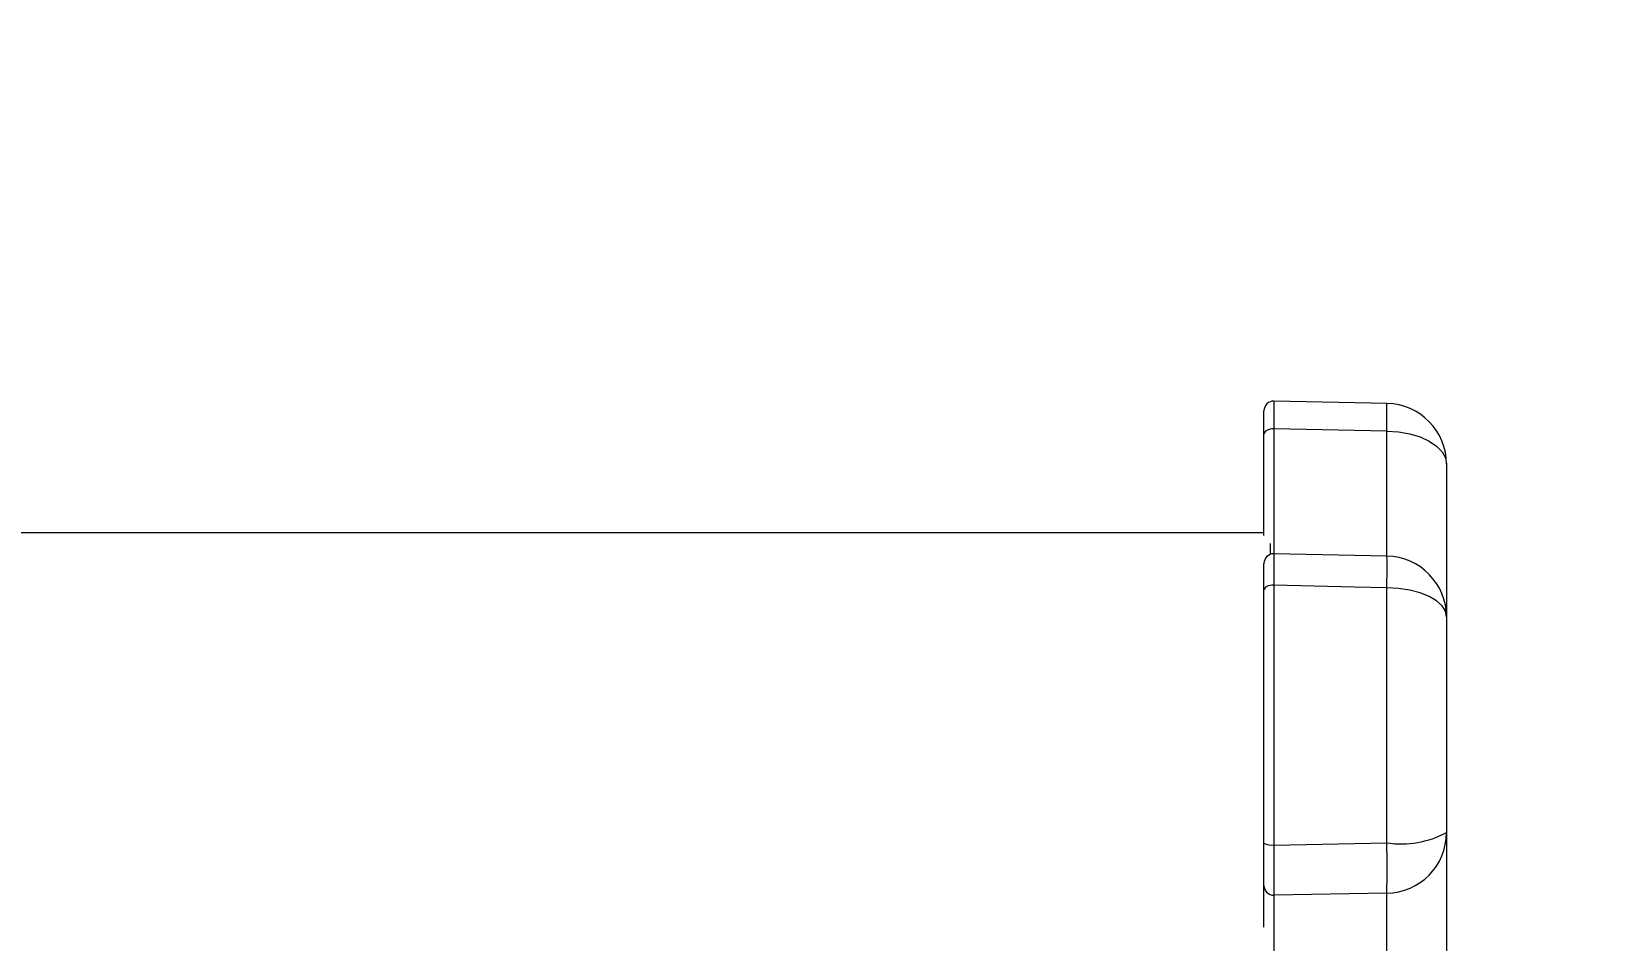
# Model space of a CAD drawing. Extents: x -382 to 1420, y -377 to 265.
# Drawn here: x 234.067 to 237.295, y -167.298 to -165.432 of the extents above; entities that cross this region are included whole.
import ezdxf
from ezdxf import colors
from ezdxf.entities.mleader import LeaderData, LeaderLine
from ezdxf.math import Vec2, Vec3

# ---------------------------------------------------------------- set-up
doc = ezdxf.new("R2010")
doc.units = 0
doc.header["$MEASUREMENT"] = 0
for name, color, linetype in [('AV-Anno-Iden', 154, 'CONTINUOUS'), ('AV-Detl-Obje-Mont', 232, 'CONTINUOUS'), ('AV-Elev-Dims', 14, 'CONTINUOUS')]:
    doc.layers.add(name, color=color, linetype=linetype)
doc.styles.get("Standard").update_dxf_attribs({"font": 'arial.ttf'})

# ---------------------------------------------------------------- blocks, each defined once
blk = doc.blocks.new('A$C429A2651')
at = {"layer": 'AV-Detl-Obje-Mont', "linetype": 'Continuous', "lineweight": 15}
for p, q in [((34.5811, 9.9283), (34.349, 9.9332)), ((34.3286, 9.6576), (34.3286, 9.8654)), ((34.5806, 9.8718), (34.3489, 9.8762)), ((34.3489, 9.8762), (34.3489, 9.6133)), ((34.5806, 9.6127), (34.5806, 9.8718)), ((34.7033, 9.8035), (34.7033, 9.4901)), ((34.3286, 9.6627), (30.7249, 9.6627)), ((34.3411, 9.6411), (34.3411, 9.6183)), ((34.581, 9.6151), (34.349, 9.6199)), ((34.3489, 9.5553), (34.3489, 9.022)), ((34.3286, 9.0255), (34.3286, 9.5456)), ((34.5806, 9.0265), (34.5806, 9.55)), ((34.7033, 9.4901), (34.7033, 9.0476)), ((34.7033, 9.0476), (34.7033, 8.4805)), ((34.3286, 8.8537), (34.3286, 8.939)), ((34.5806, 8.9229), (34.3489, 8.919)), ((34.3489, 8.919), (34.3489, 8.4462)), ((34.5806, 8.4498), (34.5806, 8.9229))]:
    blk.add_line(p, q, dxfattribs=at)
at = {"layer": 'AV-Detl-Obje-Mont', "linetype": 'Continuous', "lineweight": 15, "flags": 128}
for points in [[(34.3489, 9.8762), (34.345, 9.8761), (34.3412, 9.8755), (34.3376, 9.8745), (34.3346, 9.8731), (34.332, 9.8715), (34.3301, 9.8696), (34.329, 9.8675), (34.3286, 9.8654)], [(34.5806, 9.8718), (34.6047, 9.8703), (34.6277, 9.8662), (34.649, 9.8598), (34.6675, 9.8513), (34.6827, 9.841), (34.694, 9.8293), (34.701, 9.8166), (34.7033, 9.8035)], [(34.3489, 9.5553), (34.345, 9.5551), (34.3412, 9.5546), (34.3376, 9.5537), (34.3346, 9.5525), (34.332, 9.551), (34.3301, 9.5493), (34.329, 9.5475), (34.3286, 9.5456)], [(34.5806, 9.55), (34.5145, 9.5515), (34.3489, 9.5553)], [(34.7033, 9.4901), (34.701, 9.5017), (34.694, 9.5128), (34.6827, 9.5231), (34.6675, 9.5321), (34.649, 9.5395), (34.6277, 9.5451), (34.6047, 9.5486), (34.5806, 9.55)], [(34.3489, 9.022), (34.5145, 9.0252), (34.5806, 9.0265)]]:
    blk.add_lwpolyline(points, dxfattribs=at)
at = {"layer": 'AV-Detl-Obje-Mont', "linetype": 'Continuous', "lineweight": 15}
for centre, radius, start, end in [((34.3486, 9.9133), 0.02, 88.8933, 180.0005), ((33.1061, 9.9123), 1.475, 358.427, 0.6252), ((34.5784, 9.8035), 0.1249, 0, 88.7859), ((34.3486, 9.5998), 0.02, 89.3021, 180.0002), ((33.5281, 9.5888), 1.0532, 357.8889, 1.4285), ((34.5784, 9.4901), 0.1249, 0, 88.8213), ((34.61, 9.2228), 0.1985, 261.483, 298.0414), ((34.5785, 9.0477), 0.1248, 270.9556, 359.9576), ((34.3439, 9.0541), 0.0324, 241.7547, 278.8707), ((32.7005, 8.9747), 1.8809, 358.4219, 1.5781), ((34.3486, 8.939), 0.02, 180.0378, 271.036)]:
    blk.add_arc(centre, radius, start, end, dxfattribs=at)
for points, knots in [([(34.3286, 9.8654), (34.3286, 9.8745), (34.3286, 9.8929), (34.3286, 9.91), (34.3286, 9.9121), (34.3286, 9.9132)], [0, 0, 0, 0, 0.332911, 0.669784, 1, 1, 1, 1]), ([(34.349, 9.933), (34.349, 9.9318), (34.349, 9.9293), (34.349, 9.9089), (34.3489, 9.8871), (34.3489, 9.8762)], [0, 0, 0, 0, 0.325821, 0.664907, 1, 1, 1, 1]), ([(34.349, 9.6188), (34.349, 9.6191), (34.349, 9.6213), (34.349, 9.6115), (34.349, 9.5901), (34.3489, 9.5668), (34.3489, 9.5553)], [0, 0, 0, 0, 0.055802, 0.371798, 0.68776, 1, 1, 1, 1]), ([(34.3286, 9.5456), (34.3286, 9.5553), (34.3286, 9.5749), (34.3286, 9.5928), (34.3286, 9.6011), (34.3286, 9.5993), (34.3286, 9.599)], [0, 0, 0, 0, 0.313801, 0.631337, 0.948907, 1, 1, 1, 1]), ([(34.3286, 8.939), (34.3286, 8.9407), (34.3286, 8.9441), (34.3286, 8.9636), (34.3286, 8.9912), (34.3286, 9.0141), (34.3286, 9.0255)], [0, 0, 0, 0, 0.247775, 0.498499, 0.74925, 1, 1, 1, 1]), ([(34.3489, 9.022), (34.3489, 9.0084), (34.349, 8.9812), (34.349, 8.9484), (34.349, 8.9252), (34.3489, 8.921), (34.3489, 8.919)], [0, 0, 0, 0, 0.250748, 0.501501, 0.752227, 1, 1, 1, 1])]:
    blk.add_open_spline(points, degree=3, knots=knots, dxfattribs=at)

msp = doc.modelspace()

# ---------------------------------------------------------------- leaders
at = {"layer": 'AV-Elev-Dims'}
ml = msp.add_multileader_mtext('Standard', dxfattribs=at)
ml.set_content('CHIEF LTM1U TILT WALL MOUNT', color=256)
ml.set_leader_properties()
ml.build(insert=Vec2(0, 0))
ml.multileader.update_dxf_attribs({"leader_type": 2, "dogleg_length": 0.36, "arrow_head_size": 2.25, "scale": 24})
ctx = ml.context
ctx.base_point, ctx.scale, ctx.char_height, ctx.arrow_head_size, ctx.landing_gap_size, ctx.plane_origin = Vec3(258.24464, -168.9375), 24, 1.875, 2.25, 2.16, Vec3(242.8332, -172.4058)
notes = []
notes.append((ctx, [(0, (1, 1, 0), (249.60464, -168.9375), (1, 0), 8.64, [(0, [(236.84829, -167.76795), (252.6815, -169.9531), (254.19602, -171.5019), (254.96159, -167.96309)], 0, [])])]))
ctx.mtext.insert, ctx.mtext.flow_direction = Vec3(260.40464, -167.98402), 5
ctx.mtext.has_bg_fill, ctx.mtext.bg_color, ctx.mtext.bg_scale_factor, ctx.mtext.bg_transparency, ctx.mtext.use_window_bg_color = 1, -1027028792, 1.5, 0, 1
for ctx, leaders in notes:
    for number, flags, end, landing, length, lines in leaders:
        leader = LeaderData()
        leader.index, (leader.has_last_leader_line, leader.has_dogleg_vector, leader.attachment_direction) = number, flags
        leader.last_leader_point, leader.dogleg_vector, leader.dogleg_length = Vec3(end), Vec3(landing), length
        for number, points, colour, breaks in lines:
            line = LeaderLine()
            line.index, line.vertices, line.color, line.breaks = number, Vec3.list(points), colors.encode_raw_color(colour), breaks
            leader.lines.append(line)
        ctx.leaders.append(leader)

# ---------------------------------------------------------------- next in the draw order: block references
at = {"layer": 'AV-Anno-Iden'}
msp.add_blockref('A$C429A2651', (202.26765, -176.12359), dxfattribs=at)

doc.saveas('drawing.dxf')
